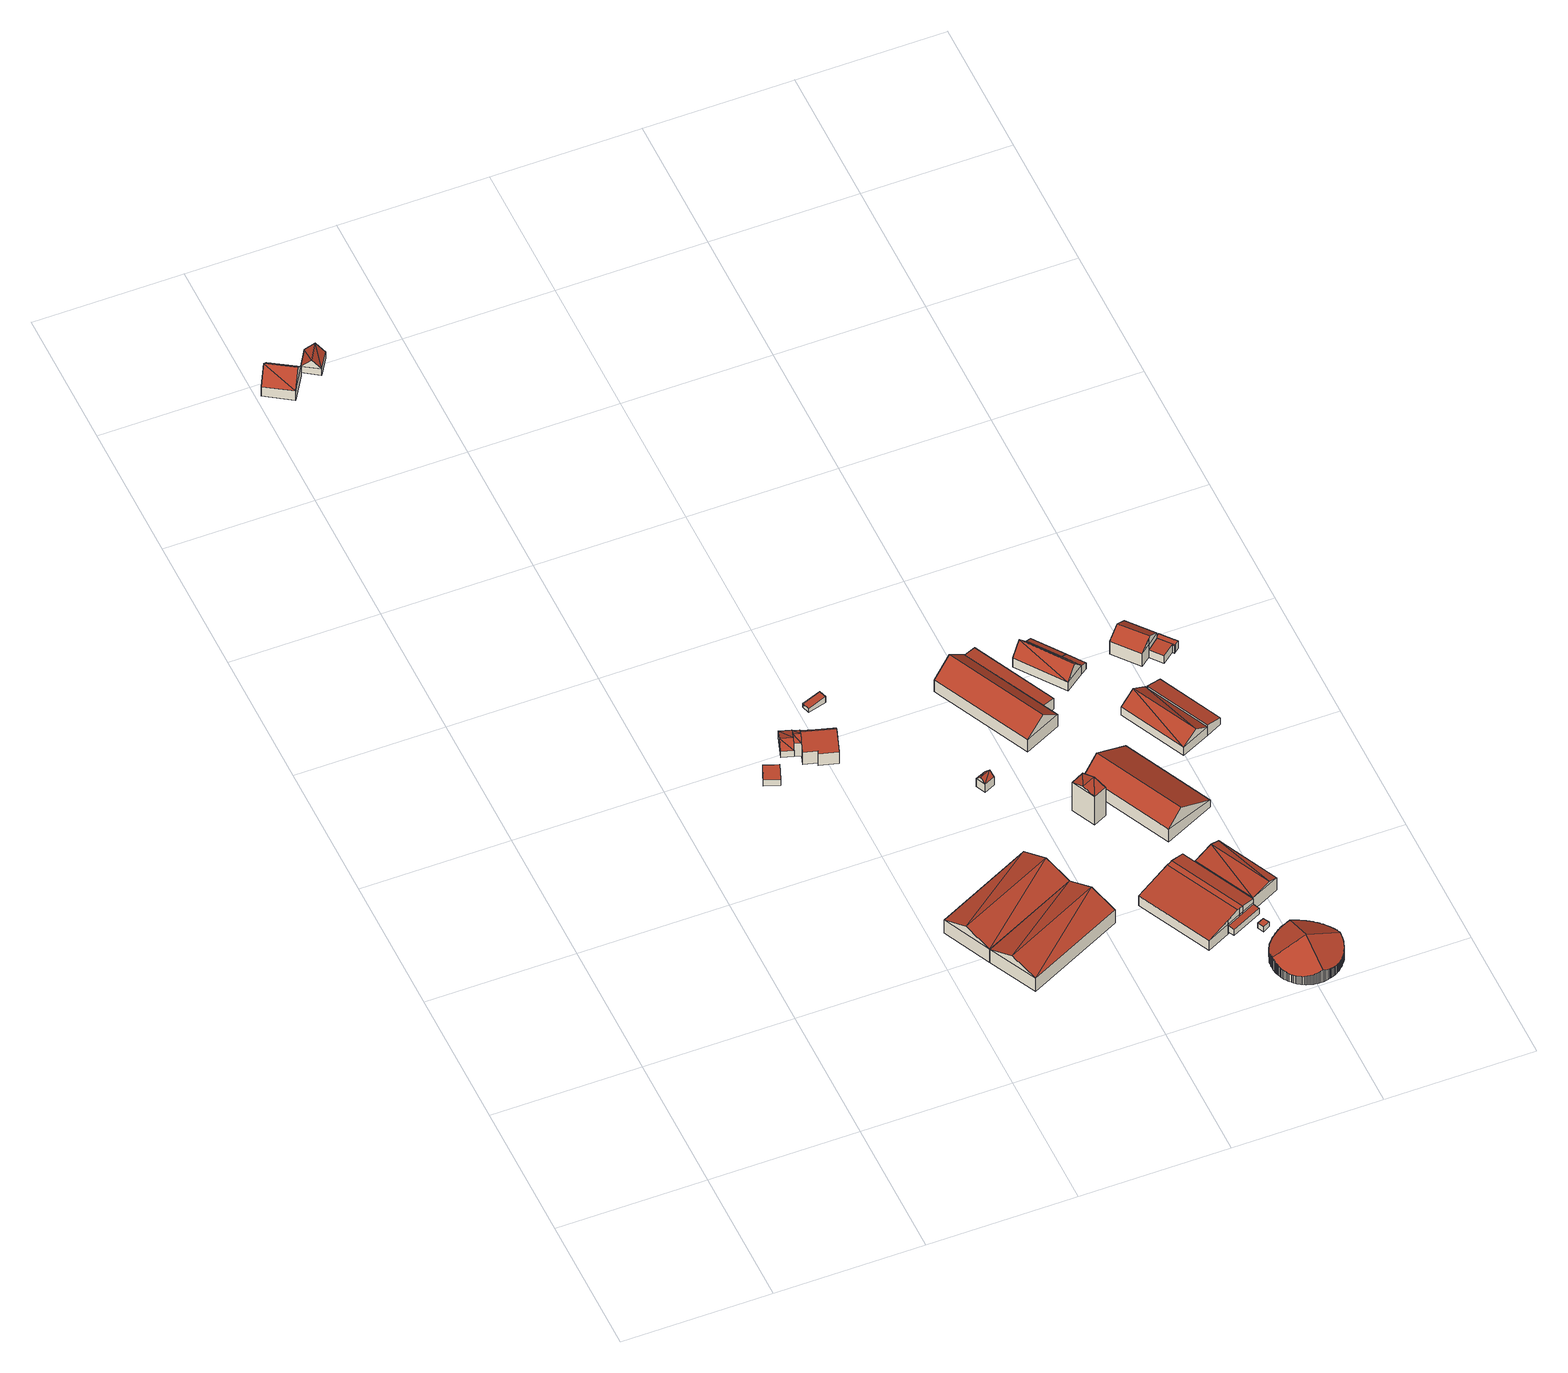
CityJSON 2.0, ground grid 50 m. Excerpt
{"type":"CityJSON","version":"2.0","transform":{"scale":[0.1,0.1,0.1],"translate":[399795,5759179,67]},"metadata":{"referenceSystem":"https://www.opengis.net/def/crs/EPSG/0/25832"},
"CityObjects":{
"building1":{"type":"Building","attributes":{"Gemeindeschluessel":"05515000","Geometrietyp2DReferenz":"3000","function":"31001_1000","roofType":"3100","measuredHeight":9.11},"address":[{"country":"Germany","locality":"Münster","thoroughfareNumber":"163","thoroughfareName":"Twerenfeldweg"}],"geometry":[{"type":"Solid","lod":"2","boundaries":[[[[0,1,2,3]],[[4,5,1,0]],[[6,7,5,4]],[[3,2,7,6]],[[0,8,4]],[[6,9,3]],[[3,9,8]],[[8,0,3]],[[9,6,4]],[[4,8,9]],[[1,5,7,2]]]],"semantics":{"surfaces":[{"type":"WallSurface"},{"type":"RoofSurface"},{"type":"GroundSurface"}],"values":[[0,0,0,0,0,0,1,1,1,1,2]]}}]},
"building2":{"type":"Building","attributes":{"Gemeindeschluessel":"05515000","Geometrietyp2DReferenz":"3000","function":"31001_2460","roofType":"3100","measuredHeight":6.04},"geometry":[{"type":"Solid","lod":"2","boundaries":[[[[10,11,12,13]],[[14,15,11,10]],[[16,17,15,14]],[[13,12,17,16]],[[10,18,14]],[[16,19,13]],[[19,18,10]],[[10,13,19]],[[16,14,18]],[[18,19,16]],[[11,15,17,12]]]],"semantics":{"surfaces":[{"type":"WallSurface"},{"type":"RoofSurface"},{"type":"GroundSurface"}],"values":[[0,0,0,0,0,0,1,1,1,1,2]]}}]},
"building3":{"type":"Building","attributes":{"Gemeindeschluessel":"05515000","Geometrietyp2DReferenz":"3000","function":"51009_1610","roofType":"1000","measuredHeight":2.45},"geometry":[{"type":"Solid","lod":"2","boundaries":[[[[20,21,22,23]],[[24,25,21,20]],[[26,27,25,24]],[[23,22,27,26]],[[24,20,23,26]],[[21,25,27,22]]]],"semantics":{"surfaces":[{"type":"WallSurface"},{"type":"RoofSurface"},{"type":"GroundSurface"}],"values":[[0,0,0,0,1,2]]}}]},
"building4":{"type":"Building","attributes":{"Gemeindeschluessel":"05515000","Geometrietyp2DReferenz":"3000","function":"31001_2700"},"children":["building4-1","building4-2"]},
"building4-1":{"type":"BuildingPart","attributes":{"roofType":"2100","measuredHeight":3.77},"parents":["building4"],"geometry":[{"type":"Solid","lod":"2","boundaries":[[[[28,29,30,31]],[[32,33,29,28]],[[34,35,36,33,32]],[[28,31,37,34,32]],[[30,29,33,36]],[[30,36,35,37,31]],[[35,34,37]]]],"semantics":{"surfaces":[{"type":"WallSurface"},{"type":"RoofSurface"},{"type":"GroundSurface"},{"type":"ClosureSurface"}],"values":[[0,0,0,1,2,3,3]]}}]},
"building4-2":{"type":"BuildingPart","attributes":{"roofType":"3100","measuredHeight":4.82},"parents":["building4"],"geometry":[{"type":"Solid","lod":"2","boundaries":[[[[38,39,40,41]],[[42,43,39,38]],[[44,31,30,43,42]],[[38,45,42]],[[41,46,45]],[[45,38,41]],[[46,44,42]],[[42,45,46]],[[39,43,30,36,40]],[[36,35,41,40]],[[44,37,31]],[[30,31,37,35,36]],[[41,35,34,37,44,46]],[[35,37,34]]]],"semantics":{"surfaces":[{"type":"WallSurface"},{"type":"RoofSurface"},{"type":"GroundSurface"},{"type":"ClosureSurface"}],"values":[[0,0,0,0,1,1,1,1,2,0,0,3,0,3]]}}]},
"building5":{"type":"Building","attributes":{"Gemeindeschluessel":"05515000","Geometrietyp2DReferenz":"3000","function":"31001_1000"},"address":[{"country":"Germany","locality":"Münster","thoroughfareNumber":"189","thoroughfareName":"Twerenfeldweg"}],"children":["building5-1","building5-2"]},
"building5-1":{"type":"BuildingPart","attributes":{"roofType":"3100","measuredHeight":7.26},"parents":["building5"],"geometry":[{"type":"Solid","lod":"2","boundaries":[[[[47,48,49,36,50]],[[51,40,52,53]],[[50,36,40,51]],[[51,54,50]],[[55,56,57,58,47,50]],[[50,54,55]],[[53,59,55,54]],[[54,51,53]],[[49,60,52,40,36]],[[48,47,61]],[[60,62,53,52]],[[49,48,61,62,60]],[[59,56,55]],[[61,47,58]],[[59,53,62,57,56]],[[62,61,58,57]]]],"semantics":{"surfaces":[{"type":"WallSurface"},{"type":"RoofSurface"},{"type":"GroundSurface"},{"type":"ClosureSurface"}],"values":[[0,0,0,0,1,1,1,1,2,0,3,3,0,0,3,3]]}}]},
"building5-2":{"type":"BuildingPart","attributes":{"roofType":"3100","measuredHeight":6.93},"parents":["building5"],"geometry":[{"type":"Solid","lod":"2","boundaries":[[[[63,64,65,66]],[[67,53,52,64,63]],[[68,33,49,48]],[[69,70,33,68]],[[71,72,70,69]],[[73,74,72,71]],[[75,76,74,73]],[[77,78,76,75]],[[66,65,78,77]],[[71,69,68,48,61,58,79,73]],[[56,59,67,63,66,77,75,73,79]],[[64,52,60,49,33,70,72,74,76,78,65]],[[56,79,57]],[[53,67,59]],[[52,53,62,60]],[[53,59,56,57,62]],[[57,79,58]],[[62,61,48,49,60]],[[62,57,58,61]]]],"semantics":{"surfaces":[{"type":"WallSurface"},{"type":"RoofSurface"},{"type":"GroundSurface"},{"type":"ClosureSurface"}],"values":[[0,0,0,0,0,0,0,0,0,1,1,2,0,0,3,3,0,3,3]]}}]},
"building6":{"type":"Building","attributes":{"Gemeindeschluessel":"05515000","Geometrietyp2DReferenz":"3000","function":"31001_2000"},"children":["building6-1","building6-2"]},
"building6-1":{"type":"BuildingPart","attributes":{"roofType":"3100","measuredHeight":9.24},"parents":["building6"],"geometry":[{"type":"Solid","lod":"2","boundaries":[[[[80,81,82,83]],[[84,85,81,80]],[[83,82,86,87]],[[80,88,84]],[[87,89,83]],[[80,83,89]],[[89,88,80]],[[88,89,87]],[[87,84,88]],[[81,85,86,82]],[[87,86,85,84]]]],"semantics":{"surfaces":[{"type":"WallSurface"},{"type":"RoofSurface"},{"type":"GroundSurface"},{"type":"ClosureSurface"}],"values":[[0,0,0,0,0,1,1,1,1,2,3]]}}]},
"building6-2":{"type":"BuildingPart","attributes":{"roofType":"3100","measuredHeight":9.24},"parents":["building6"],"geometry":[{"type":"Solid","lod":"2","boundaries":[[[[90,91,85,84]],[[92,93,91,90]],[[87,86,93,92]],[[84,94,90]],[[92,95,87]],[[84,87,95]],[[95,94,84]],[[94,95,92]],[[92,90,94]],[[85,91,93,86]],[[84,85,86,87]]]],"semantics":{"surfaces":[{"type":"WallSurface"},{"type":"RoofSurface"},{"type":"GroundSurface"},{"type":"ClosureSurface"}],"values":[[0,0,0,0,0,1,1,1,1,2,3]]}}]},
"building7":{"type":"Building","attributes":{"Gemeindeschluessel":"05515000","Geometrietyp2DReferenz":"3000","function":"31001_1000","roofType":"2100","measuredHeight":3.86},"geometry":[{"type":"Solid","lod":"2","boundaries":[[[[96,97,98,99]],[[32,100,97,96]],[[28,101,100,32]],[[99,98,101,28]],[[32,96,99,28]],[[97,100,101,98]]]],"semantics":{"surfaces":[{"type":"WallSurface"},{"type":"RoofSurface"},{"type":"GroundSurface"}],"values":[[0,0,0,0,1,2]]}}]},
"building8":{"type":"Building","attributes":{"Gemeindeschluessel":"05515000","Geometrietyp2DReferenz":"3000","function":"31001_1310","roofType":"2100","measuredHeight":2.62},"geometry":[{"type":"Solid","lod":"2","boundaries":[[[[102,103,104,105]],[[106,107,103,102]],[[108,109,107,106]],[[105,104,109,108]],[[106,102,105,108]],[[103,107,109,104]]]],"semantics":{"surfaces":[{"type":"WallSurface"},{"type":"RoofSurface"},{"type":"GroundSurface"}],"values":[[0,0,0,0,1,2]]}}]},
"building9":{"type":"Building","attributes":{"Gemeindeschluessel":"05515000","Geometrietyp2DReferenz":"3000","function":"31001_1310","roofType":"3100","measuredHeight":5.37},"geometry":[{"type":"Solid","lod":"2","boundaries":[[[[110,111,112,113]],[[114,115,111,110]],[[116,117,115,114]],[[113,112,117,116]],[[110,118,114]],[[116,119,113]],[[119,118,110]],[[110,113,119]],[[116,114,118]],[[118,119,116]],[[111,115,117,112]]]],"semantics":{"surfaces":[{"type":"WallSurface"},{"type":"RoofSurface"},{"type":"GroundSurface"}],"values":[[0,0,0,0,0,0,1,1,1,1,2]]}}]},
"building10":{"type":"Building","attributes":{"Gemeindeschluessel":"05515000","Geometrietyp2DReferenz":"3000","function":"31001_2000","roofType":"5000","measuredHeight":7.12},"geometry":[{"type":"Solid","lod":"2","boundaries":[[[[120,121,122,123]],[[124,125,121,120]],[[126,127,125,124]],[[128,129,127,126]],[[130,131,129,128]],[[132,133,131,130]],[[134,135,133,132]],[[136,137,135,134]],[[123,122,137,136]],[[138,139,120,123,140]],[[141,142,143,144]],[[139,138,145,144,143,146]],[[144,145,134,132]],[[145,138,140,136,134]],[[146,143,126,124]],[[139,146,124,120]],[[143,142,128,126]],[[142,141,130,128]],[[141,144,132,130]],[[140,123,136]],[[121,125,127,129,131,133,135,137,122]]]],"semantics":{"surfaces":[{"type":"WallSurface"},{"type":"RoofSurface"},{"type":"GroundSurface"}],"values":[[0,0,0,0,0,0,0,0,0,1,1,1,0,0,0,0,0,0,0,0,2]]}}]},
"building11":{"type":"Building","attributes":{"Gemeindeschluessel":"05515000","Geometrietyp2DReferenz":"3000","function":"51003_1201","roofType":"3100","measuredHeight":14.08},"geometry":[{"type":"Solid","lod":"2","boundaries":[[[[147,148,149,150]],[[151,152,148,147]],[[153,154,152,151]],[[150,149,154,153]],[[147,155,151]],[[153,156,150]],[[147,150,156]],[[156,155,147]],[[155,156,153]],[[153,151,155]],[[148,152,154,149]]]],"semantics":{"surfaces":[{"type":"WallSurface"},{"type":"RoofSurface"},{"type":"GroundSurface"}],"values":[[0,0,0,0,0,0,1,1,1,1,2]]}}]},
"building12":{"type":"Building","attributes":{"Gemeindeschluessel":"05515000","Geometrietyp2DReferenz":"3000","function":"31001_2700","roofType":"3100","measuredHeight":10.97},"geometry":[{"type":"Solid","lod":"2","boundaries":[[[[157,158,159,160]],[[161,162,158,157]],[[163,164,162,161]],[[160,159,164,163]],[[157,165,161]],[[163,166,160]],[[160,166,165,157]],[[161,165,166,163]],[[158,162,164,159]]]],"semantics":{"surfaces":[{"type":"WallSurface"},{"type":"RoofSurface"},{"type":"GroundSurface"}],"values":[[0,0,0,0,0,0,1,1,2]]}}]},
"building13":{"type":"Building","attributes":{"Gemeindeschluessel":"05515000","Geometrietyp2DReferenz":"3000","function":"31001_2000","roofType":"2100","measuredHeight":2.81},"geometry":[{"type":"Solid","lod":"2","boundaries":[[[[167,168,169,170]],[[171,172,168,167]],[[173,174,172,171]],[[170,169,174,173]],[[171,167,170,173]],[[168,172,174,169]]]],"semantics":{"surfaces":[{"type":"WallSurface"},{"type":"RoofSurface"},{"type":"GroundSurface"}],"values":[[0,0,0,0,1,2]]}}]},
"building14":{"type":"Building","attributes":{"Gemeindeschluessel":"05515000","Geometrietyp2DReferenz":"3000","function":"31001_2500","roofType":"1000","measuredHeight":2.03},"geometry":[{"type":"Solid","lod":"2","boundaries":[[[[175,176,177,178]],[[179,180,176,175]],[[181,182,180,179]],[[178,177,182,181]],[[179,175,178,181]],[[176,180,182,177]]]],"semantics":{"surfaces":[{"type":"WallSurface"},{"type":"RoofSurface"},{"type":"GroundSurface"}],"values":[[0,0,0,0,1,2]]}}]},
"building15":{"type":"Building","attributes":{"Gemeindeschluessel":"05515000","Geometrietyp2DReferenz":"3000","function":"51003_1201","roofType":"5000","measuredHeight":9.92},"geometry":[{"type":"Solid","lod":"2","boundaries":[[[[183,184,185,186]],[[187,188,184,183]],[[189,190,188,187]],[[191,192,190,189]],[[193,194,192,191]],[[195,196,194,193]],[[197,198,196,195]],[[199,200,198,197]],[[201,202,200,199]],[[203,204,202,201]],[[205,206,204,203]],[[207,208,206,205]],[[209,210,208,207]],[[211,212,210,209]],[[213,214,212,211]],[[215,216,214,213]],[[217,218,216,215]],[[219,220,218,217]],[[221,222,220,219]],[[223,224,222,221]],[[225,226,224,223]],[[227,228,226,225]],[[229,230,228,227]],[[231,232,230,229]],[[233,234,232,231]],[[235,236,234,233]],[[237,238,236,235]],[[239,240,238,237]],[[241,242,240,239]],[[243,244,242,241]],[[245,246,244,243]],[[247,248,246,245]],[[249,250,248,247]],[[251,252,250,249]],[[253,254,252,251]],[[255,256,254,253]],[[257,258,256,255]],[[259,260,258,257]],[[261,262,260,259]],[[263,264,262,261]],[[265,266,264,263]],[[267,268,266,265]],[[269,270,268,267]],[[271,272,270,269]],[[273,274,272,271]],[[275,276,274,273]],[[277,278,276,275]],[[279,280,278,277]],[[281,282,280,279]],[[283,284,282,281]],[[285,286,284,283]],[[287,288,286,285]],[[289,290,288,287]],[[291,292,290,289]],[[293,294,292,291]],[[295,296,294,293]],[[297,298,296,295]],[[299,300,298,297]],[[301,302,300,299]],[[303,304,302,301]],[[305,306,304,303]],[[307,308,306,305]],[[309,310,308,307]],[[311,312,310,309]],[[313,314,312,311]],[[315,316,314,313]],[[317,318,316,315]],[[319,320,318,317]],[[321,322,320,319]],[[323,324,322,321]],[[325,326,324,323]],[[327,328,326,325]],[[329,330,328,327]],[[331,332,330,329]],[[333,334,332,331]],[[335,336,334,333]],[[337,338,336,335]],[[339,340,338,337]],[[341,342,340,339]],[[343,344,342,341]],[[345,346,344,343]],[[347,348,346,345]],[[349,350,348,347]],[[351,352,350,349]],[[353,354,352,351]],[[355,356,354,353]],[[357,358,356,355]],[[359,360,358,357]],[[361,362,360,359]],[[363,364,362,361]],[[365,366,364,363]],[[367,368,366,365]],[[369,370,368,367]],[[371,372,370,369]],[[373,374,372,371]],[[375,376,374,373]],[[377,378,376,375]],[[379,380,378,377]],[[381,382,380,379]],[[383,384,382,381]],[[385,386,384,383]],[[387,388,386,385]],[[389,390,388,387]],[[391,392,390,389]],[[393,394,392,391]],[[395,396,394,393]],[[397,398,396,395]],[[399,400,398,397]],[[401,402,400,399]],[[403,404,402,401]],[[405,406,404,403]],[[407,408,406,405]],[[409,410,408,407]],[[411,412,410,409]],[[413,414,412,411]],[[415,416,414,413]],[[417,418,416,415]],[[419,420,418,417]],[[421,422,420,419]],[[423,424,422,421]],[[425,426,424,423]],[[427,428,426,425]],[[429,430,428,427]],[[431,432,430,429]],[[433,434,432,431]],[[435,436,434,433]],[[437,438,436,435]],[[439,440,438,437]],[[441,442,440,439]],[[443,444,442,441]],[[445,446,444,443]],[[447,448,446,445]],[[449,450,448,447]],[[451,452,450,449]],[[453,454,452,451]],[[455,456,454,453]],[[457,458,456,455]],[[459,460,458,457]],[[461,462,460,459]],[[186,185,462,461]],[[463,229,227,225,223,221,219,217,215,213,211,209,207,205,203,201,199,197,195,193,191,189,187,183,186,461,459,457,455,453,451,449,447,445,443,441,464,465]],[[299,297,295,293,291,289,287,285,283,281,279,277,275,273,271,269,267,265,263,261,259,257,255,253,251,249,247,245,243,241,239,237,235,233,231,463,465,301]],[[303,301,465,369,367,365,363,361,359,357,355,353,351,349,347,345,343,341,339,337,335,333,331,329,327,325,323,321,319,317,315,313,311,309,307,305]],[[369,465,464,439,437,435,433,431,429,427,425,423,421,419,417,415,413,411,409,407,405,403,401,399,397,395,393,391,389,387,385,383,381,379,377,375,373,371]],[[229,463,231]],[[439,464,441]],[[184,188,190,192,194,196,198,200,202,204,206,208,210,212,214,216,218,220,222,224,226,228,230,232,234,236,238,240,242,244,246,248,250,252,254,256,258,260,262,264,266,268,270,272,274,276,278,280,282,284,286,288,290,292,294,296,298,300,302,304,306,308,310,312,314,316,318,320,322,324,326,328,330,332,334,336,338,340,342,344,346,348,350,352,354,356,358,360,362,364,366,368,370,372,374,376,378,380,382,384,386,388,390,392,394,396,398,400,402,404,406,408,410,412,414,416,418,420,422,424,426,428,430,432,434,436,438,440,442,444,446,448,450,452,454,456,458,460,462,185]]]],"semantics":{"surfaces":[{"type":"WallSurface"},{"type":"RoofSurface"},{"type":"GroundSurface"}],"values":[[0,0,0,0,0,0,0,0,0,0,0,0,0,0,0,0,0,0,0,0,0,0,0,0,0,0,0,0,0,0,0,0,0,0,0,0,0,0,0,0,0,0,0,0,0,0,0,0,0,0,0,0,0,0,0,0,0,0,0,0,0,0,0,0,0,0,0,0,0,0,0,0,0,0,0,0,0,0,0,0,0,0,0,0,0,0,0,0,0,0,0,0,0,0,0,0,0,0,0,0,0,0,0,0,0,0,0,0,0,0,0,0,0,0,0,0,0,0,0,0,0,0,0,0,0,0,0,0,0,0,0,0,0,0,0,0,0,0,0,0,1,1,1,1,0,0,2]]}}]},
"building16":{"type":"Building","attributes":{"Gemeindeschluessel":"05515000","Geometrietyp2DReferenz":"3000","function":"31001_2700","roofType":"2100","measuredHeight":5.32},"geometry":[{"type":"Solid","lod":"2","boundaries":[[[[466,467,468,469]],[[470,471,467,466]],[[472,473,471,470]],[[469,468,473,472]],[[470,466,469,472]],[[467,471,473,468]]]],"semantics":{"surfaces":[{"type":"WallSurface"},{"type":"RoofSurface"},{"type":"GroundSurface"}],"values":[[0,0,0,0,1,2]]}}]},
"building17":{"type":"Building","attributes":{"Gemeindeschluessel":"05515000","Geometrietyp2DReferenz":"3000","function":"51009_1610","roofType":"3100","measuredHeight":6.68},"geometry":[{"type":"Solid","lod":"2","boundaries":[[[[474,475,476,477]],[[478,479,475,474]],[[480,481,479,478]],[[477,476,481,480]],[[474,482,478]],[[480,483,477]],[[482,474,477]],[[477,483,482]],[[478,482,483]],[[483,480,478]],[[475,479,481,476]]]],"semantics":{"surfaces":[{"type":"WallSurface"},{"type":"RoofSurface"},{"type":"GroundSurface"}],"values":[[0,0,0,0,0,0,1,1,1,1,2]]}}]},
"building18":{"type":"Building","attributes":{"Gemeindeschluessel":"05515000","Geometrietyp2DReferenz":"3000","function":"31001_2700","roofType":"3100","measuredHeight":10.76},"geometry":[{"type":"Solid","lod":"2","boundaries":[[[[484,485,486,487]],[[488,489,485,484]],[[490,491,489,488]],[[487,486,491,490]],[[484,492,488]],[[490,493,487]],[[487,493,492,484]],[[488,492,493,490]],[[485,489,491,486]]]],"semantics":{"surfaces":[{"type":"WallSurface"},{"type":"RoofSurface"},{"type":"GroundSurface"}],"values":[[0,0,0,0,0,0,1,1,2]]}}]},
"building19":{"type":"Building","attributes":{"Gemeindeschluessel":"05515000","Geometrietyp2DReferenz":"3000","function":"31001_2700"},"children":["building19-1","building19-2"]},
"building19-1":{"type":"BuildingPart","attributes":{"roofType":"2100","measuredHeight":3.97},"parents":["building19"],"geometry":[{"type":"Solid","lod":"2","boundaries":[[[[494,495,496,497,498]],[[499,500,495,494]],[[501,502,503,500,499]],[[499,494,498,501]],[[495,500,503,496]],[[502,501,498,497]],[[496,503,502,497]]]],"semantics":{"surfaces":[{"type":"WallSurface"},{"type":"RoofSurface"},{"type":"GroundSurface"},{"type":"ClosureSurface"}],"values":[[0,0,0,1,2,0,3]]}}]},
"building19-2":{"type":"BuildingPart","attributes":{"roofType":"3100","measuredHeight":8.43},"parents":["building19"],"geometry":[{"type":"Solid","lod":"2","boundaries":[[[[504,505,506,507]],[[497,496,505,504]],[[508,509,503,502]],[[507,506,509,508]],[[510,511,508]],[[507,508,511]],[[510,502,497,504]],[[511,510,504]],[[510,508,502]],[[511,504,507]],[[505,496,503,509,506]],[[502,503,496,497]]]],"semantics":{"surfaces":[{"type":"WallSurface"},{"type":"RoofSurface"},{"type":"GroundSurface"},{"type":"ClosureSurface"}],"values":[[0,0,0,0,1,1,1,1,0,0,2,3]]}}]},
"building20":{"type":"Building","attributes":{"Gemeindeschluessel":"05515000","Geometrietyp2DReferenz":"3000","function":"51009_1610","roofType":"2100","measuredHeight":3.73},"geometry":[{"type":"Solid","lod":"2","boundaries":[[[[512,513,514,515]],[[494,516,513,512]],[[498,517,516,494]],[[515,514,517,498]],[[494,512,515,498]],[[513,516,517,514]]]],"semantics":{"surfaces":[{"type":"WallSurface"},{"type":"RoofSurface"},{"type":"GroundSurface"}],"values":[[0,0,0,0,1,2]]}}]},
"building21":{"type":"Building","attributes":{"Gemeindeschluessel":"05515000","Geometrietyp2DReferenz":"3000","function":"31001_2700"},"children":["building21-1","building21-2"]},
"building21-1":{"type":"BuildingPart","attributes":{"roofType":"2100","measuredHeight":4.66},"parents":["building21"],"geometry":[{"type":"Solid","lod":"2","boundaries":[[[[518,519,520,521,522]],[[523,524,519,518]],[[525,526,527,524,523]],[[523,518,522,525]],[[519,524,527,520]],[[526,525,522,521]],[[527,526,521,520]]]],"semantics":{"surfaces":[{"type":"WallSurface"},{"type":"RoofSurface"},{"type":"GroundSurface"},{"type":"ClosureSurface"}],"values":[[0,0,0,1,2,0,3]]}}]},
"building21-2":{"type":"BuildingPart","attributes":{"roofType":"3100","measuredHeight":7.4},"parents":["building21"],"geometry":[{"type":"Solid","lod":"2","boundaries":[[[[528,529,530,531]],[[532,533,529,528]],[[531,530,527,526]],[[528,534,532]],[[526,535,531]],[[531,535,534]],[[534,528,531]],[[535,526,521,532]],[[532,534,535]],[[529,533,520,527,530]],[[533,532,521,520]],[[520,521,526,527]]]],"semantics":{"surfaces":[{"type":"WallSurface"},{"type":"RoofSurface"},{"type":"GroundSurface"},{"type":"ClosureSurface"}],"values":[[0,0,0,0,0,1,1,1,1,2,0,3]]}}]},
"building22":{"type":"Building","attributes":{"Gemeindeschluessel":"05515000","Geometrietyp2DReferenz":"3000","function":"31001_1000"},"address":[{"country":"Germany","locality":"Münster","thoroughfareNumber":"191","thoroughfareName":"Twerenfeldweg"}],"children":["building22-1","building22-2","building22-3"]},
"building22-1":{"type":"BuildingPart","attributes":{"roofType":"3100","measuredHeight":9.06},"parents":["building22"],"geometry":[{"type":"Solid","lod":"2","boundaries":[[[[536,537,538,539]],[[540,541,542,537,536]],[[543,544,545,546,547]],[[539,538,544,543]],[[548,549,550,539,543]],[[536,550,549,551,540]],[[548,543,547]],[[549,548,547,551]],[[550,536,539]],[[537,542,552,545,544,538]],[[541,540,551,553]],[[542,541,553,552]],[[553,551,547,546]],[[545,552,553,546]]]],"semantics":{"surfaces":[{"type":"WallSurface"},{"type":"RoofSurface"},{"type":"GroundSurface"},{"type":"ClosureSurface"}],"values":[[0,0,0,0,1,1,0,0,0,2,0,3,0,3]]}}]},
"building22-2":{"type":"BuildingPart","attributes":{"roofType":"1000","measuredHeight":3.45},"parents":["building22"],"geometry":[{"type":"Solid","lod":"2","boundaries":[[[[554,555,556,557]],[[558,559,555,554]],[[560,561,559,558]],[[546,545,561,560]],[[560,558,554,557,553,546]],[[556,555,559,561,545,552]],[[553,557,556,552]],[[545,546,553,552]]]],"semantics":{"surfaces":[{"type":"WallSurface"},{"type":"RoofSurface"},{"type":"GroundSurface"},{"type":"ClosureSurface"}],"values":[[0,0,0,0,1,2,3,3]]}}]},
"building22-3":{"type":"BuildingPart","attributes":{"roofType":"1000","measuredHeight":3.46},"parents":["building22"],"geometry":[{"type":"Solid","lod":"2","boundaries":[[[[562,563,564,565]],[[566,567,563,562]],[[568,569,567,566]],[[557,556,569,568]],[[565,564,542,541]],[[553,557,568,566,562,565,541]],[[563,567,569,556,552,542,564]],[[552,553,541,542]],[[552,556,557,553]]]],"semantics":{"surfaces":[{"type":"WallSurface"},{"type":"RoofSurface"},{"type":"GroundSurface"},{"type":"ClosureSurface"}],"values":[[0,0,0,0,0,1,2,3,3]]}}]}
},
"vertices":[
[4,3420,85],[4,3420,44],[93,3364,44],[93,3364,85],[57,3505,85],[57,3505,44],[147,3449,85],[147,3449,44],[30,3463,135],[120,3407,135],
[189,3522,70],[189,3522,43],[151,3462,43],[151,3462,70],[244,3487,70],[244,3487,43],[206,3427,70],[206,3427,43],[217,3505,104],[179,3444,104],
[854,1440,34],[854,1440,9],[805,1459,9],[805,1459,34],[832,1382,34],[832,1382,9],[783,1401,34],[783,1401,9],
[1010,1530,32],[1010,1530,10],[941,1552,10],[941,1552,32],[1001,1502,48],[1001,1502,10],[932,1523,48],[932,1523,37],[932,1523,10],[939,1544,37],
[876,1485,37],[876,1485,10],[915,1472,10],[915,1472,37],[901,1564,37],[901,1564,10],[941,1552,37],[886,1517,58],[926,1504,58],
[952,1517,68],[952,1517,64],[952,1517,10],[932,1523,68],[915,1472,68],[936,1465,10],[936,1465,68],[923,1498,82],[944,1491,82],[946,1498,78],[946,1499,78],[948,1503,76],[939,1474,73],[946,1499,10],[950,1512,68],[946,1499,68],
[926,1433,64],[926,1433,10],[970,1420,10],[970,1420,64],[936,1465,71],[1001,1502,64],[1051,1486,64],[1051,1486,10],[1057,1484,64],[1057,1484,10],[1051,1467,79],[1051,1467,10],[1028,1393,62],[1028,1393,10],[967,1411,62],[967,1411,10],[946,1499,79],
[1208,313,65],[1208,313,7],[1538,474,7],[1538,474,65],[1128,475,65],[1128,475,7],[1458,637,7],[1458,637,65],[1167,396,100],[1497,558,100],
[1048,639,65],[1048,639,7],[1378,801,65],[1378,801,7],[1087,559,100],[1418,720,100],
[1051,1486,48],[1051,1486,9],[1060,1515,9],[1060,1515,32],[1001,1502,9],[1010,1530,9],
[1080,1664,35],[1080,1664,9],[1018,1647,9],[1018,1647,25],[1088,1638,35],[1088,1638,9],[1026,1620,25],[1026,1620,9],
[1409,1166,40],[1409,1166,4],[1372,1150,4],[1372,1150,40],[1424,1134,40],[1424,1134,4],[1387,1117,40],[1387,1117,4],[1417,1150,58],[1380,1133,58],
[1630,510,52],[1630,510,9],[1753,258,9],[1753,258,52],[1763,575,52],[1763,575,9],[1768,578,52],[1768,578,9],[1812,600,52],[1812,600,9],[1936,348,52],[1936,348,9],[1891,326,52],[1891,326,9],[1879,320,52],[1879,320,9],[1832,297,52],[1832,297,9],[1872,317,80],[1749,568,80],[1832,297,70],[1936,348,69],[1812,600,69],[1768,578,80],[1891,326,80],[1879,320,80],[1763,575,80],
[1636,859,138],[1636,859,13],[1681,881,13],[1681,881,138],[1596,940,138],[1596,940,13],[1641,962,138],[1641,962,13],[1616,900,153],[1661,922,153],
[1404,1545,67],[1404,1545,14],[1567,1209,14],[1567,1209,67],[1527,1605,67],[1527,1605,14],[1690,1269,67],[1690,1269,14],[1466,1575,123],[1629,1239,123],
[1946,327,44],[1946,327,19],[1936,348,19],[1936,348,47],[1842,276,44],[1842,276,19],[1832,297,47],[1832,297,19],
[1930,255,40],[1930,255,19],[1954,267,19],[1954,267,40],[1920,277,40],[1920,277,19],[1943,288,40],[1943,288,19],
[1913,172,49],[1913,172,15],[1911,170,15],[1911,170,49],[1915,177,48],[1915,177,15],[1918,181,48],[1918,181,15],[1922,185,47],[1922,185,15],[1925,189,47],[1925,189,15],[1928,192,47],[1928,192,15],[1931,196,47],[1931,196,15],[1934,199,48],[1934,199,15],[1937,201,48],[1937,201,15],[1941,204,48],[1941,204,15],[1945,207,49],[1945,207,15],[1949,210,50],[1949,210,15],[1953,212,50],[1953,212,15],[1957,215,51],[1957,215,15],[1962,217,53],[1962,217,15],[1965,219,53],[1965,219,15],[1968,220,54],[1968,220,15],[1974,222,56],[1974,222,15],[1980,224,58],[1980,224,15],[1986,225,60],[1986,225,15],[1991,226,62],[1991,226,15],[1997,227,64],[1997,227,15],[2002,227,66],[2002,227,15],[2007,228,66],[2007,228,15],[2012,228,64],[2012,228,15],[2016,228,62],[2016,228,15],[2021,227,60],[2021,227,15],[2025,227,59],[2025,227,15],[2029,226,58],[2029,226,15],[2034,225,56],[2034,225,15],[2038,224,55],[2038,224,15],[2043,223,54],[2043,223,15],[2048,221,53],[2048,221,15],[2053,219,52],[2053,219,15],[2058,217,51],[2058,217,15],[2063,215,50],[2063,215,15],[2068,212,49],[2068,212,15],[2073,209,49],[2073,209,15],[2078,205,48],[2078,205,15],[2081,203,48],[2081,203,15],[2083,201,48],[2083,201,15],[2088,197,48],[2088,197,15],[2092,192,48],[2092,192,15],[2096,188,49],[2096,188,15],[2100,183,49],[2100,183,15],[2103,179,50],[2103,179,15],[2106,174,51],[2106,174,15],[2109,169,52],[2109,169,15],[2111,165,53],[2111,165,15],[2113,161,54],[2113,161,15],[2115,156,55],[2115,156,15],[2117,152,56],[2117,152,15],[2118,148,58],[2118,148,15],[2119,144,59],[2119,144,15],[2121,139,61],[2121,139,15],[2121,135,62],[2121,135,15],[2122,130,64],[2122,130,15],[2123,125,66],[2123,125,15],[2123,120,68],[2123,120,15],[2123,114,66],[2123,114,15],[2123,109,63],[2123,109,15],[2123,103,61],[2123,103,15],[2122,97,60],[2122,97,15],[2121,91,58],[2121,91,15],[2119,85,56],[2119,85,15],[2118,82,55],[2118,82,15],[2117,78,54],[2117,78,15],[2115,72,53],[2115,72,15],[2113,67,52],[2113,67,15],[2110,62,51],[2110,62,15],[2108,57,50],[2108,57,15],[2105,53,50],[2105,53,15],[2102,48,49],[2102,48,15],[2099,44,49],[2099,44,15],[2096,41,49],[2096,41,15],[2093,37,49],[2093,37,15],[2090,34,49],[2090,34,15],[2087,31,49],[2087,31,15],[2084,28,49],[2084,28,15],[2080,25,50],[2080,25,15],[2076,22,50],[2076,22,15],[2072,20,51],[2072,20,15],[2068,17,52],[2068,17,15],[2063,14,53],[2063,14,15],[2058,12,54],[2058,12,15],[2053,9,55],[2053,9,15],[2047,7,57],[2047,7,15],[2043,6,58],[2043,6,15],[2039,5,59],[2039,5,15],[2033,3,61],[2033,3,15],[2027,2,63],[2027,2,15],[2021,1,66],[2021,1,15],[2016,1,68],[2016,1,15],[2010,1,66],[2010,1,15],[2005,1,64],[2005,1,15],[2000,1,62],[2000,1,15],[1995,2,60],[1995,2,15],[1991,3,59],[1991,3,15],[1986,3,57],[1986,3,15],[1982,4,56],[1982,4,15],[1978,6,55],[1978,6,15],[1973,7,54],[1973,7,15],[1969,9,53],[1969,9,15],[1965,10,52],[1965,10,15],[1960,13,51],[1960,13,15],[1955,15,50],[1955,15,15],[1951,18,49],[1951,18,15],[1946,21,49],[1946,21,15],[1941,24,48],[1941,24,15],[1937,28,48],[1937,28,15],[1932,32,48],[1932,32,15],[1929,35,48],[1929,35,15],[1928,37,48],[1928,37,15],[1923,42,49],[1923,42,15],[1919,47,49],[1919,47,15],[1916,52,50],[1916,52,15],[1912,57,51],[1912,57,15],[1910,62,52],[1910,62,15],[1907,67,53],[1907,67,15],[1905,72,54],[1905,72,15],[1903,77,56],[1903,77,15],[1902,82,57],[1902,82,15],[1900,86,59],[1900,86,15],[1899,91,60],[1899,91,15],[1898,95,62],[1898,95,15],[1898,100,63],[1898,100,15],[1897,104,65],[1897,104,15],[1897,108,67],[1897,108,15],[1897,113,65],[1897,113,15],[1897,118,63],[1897,118,15],[1897,123,61],[1897,123,15],[1898,128,60],[1898,128,15],[1898,133,58],[1898,133,15],[1899,139,56],[1899,139,15],[1901,145,54],[1901,145,15],[1903,150,53],[1903,150,15],[1905,156,51],[1905,156,15],[1907,162,50],[1907,162,15],[1910,168,49],[1910,168,15],[2004,228,67],[1897,109,67],[2009,115,114],
[1666,1318,68],[1666,1318,15],[1707,1338,15],[1707,1338,62],[1528,1602,68],[1528,1602,15],[1569,1622,62],[1569,1622,15],
[2033,396,73],[2033,396,18],[1932,604,18],[1932,604,73],[1936,348,73],[1936,348,18],[1834,556,73],[1834,556,18],[2004,381,85],[1902,590,85],
[1666,1010,70],[1666,1010,13],[1813,707,13],[1813,707,70],[1837,1093,43],[1837,1093,13],[1984,789,43],[1984,789,13],[1717,1035,121],[1864,731,121],
[1819,1505,43],[1819,1505,16],[1798,1490,16],[1798,1490,55],[1798,1490,56],[1860,1449,43],[1860,1449,16],[1839,1434,56],[1839,1434,55],[1839,1434,16],
[1725,1590,55],[1725,1590,16],[1660,1543,16],[1660,1543,55],[1775,1387,55],[1775,1387,16],[1807,1410,101],[1692,1567,101],
[1745,1605,44],[1745,1605,19],[1725,1590,19],[1725,1590,56],[1819,1505,19],[1798,1490,19],
[2037,1297,48],[2037,1297,18],[1985,1272,18],[1985,1272,55],[1985,1272,65],[2142,1080,48],[2142,1080,18],[2090,1055,65],[2090,1055,55],[2090,1055,18],
[1882,1233,55],[1882,1233,18],[1991,1007,18],[1991,1007,55],[1981,1280,55],[1981,1280,18],[1932,1257,92],[2041,1031,92],
[2021,1532,78],[2021,1532,21],[1947,1471,21],[1947,1471,78],[2088,1450,78],[2088,1450,55],[2088,1450,21],[2017,1386,78],[2017,1386,21],[2049,1412,21],[2049,1412,55],[2049,1412,78],[2049,1412,106],[2054,1417,111],[1984,1501,111],[2091,1447,78],[2091,1447,21],[2091,1447,55],
[2128,1396,55],[2128,1396,21],[2131,1399,21],[2131,1399,55],[2123,1403,55],[2123,1403,21],[2083,1371,55],[2083,1371,21],
[2137,1421,55],[2137,1421,21],[2103,1462,21],[2103,1462,55],[2138,1421,55],[2138,1421,21],[2146,1411,55],[2146,1411,21]
]}
